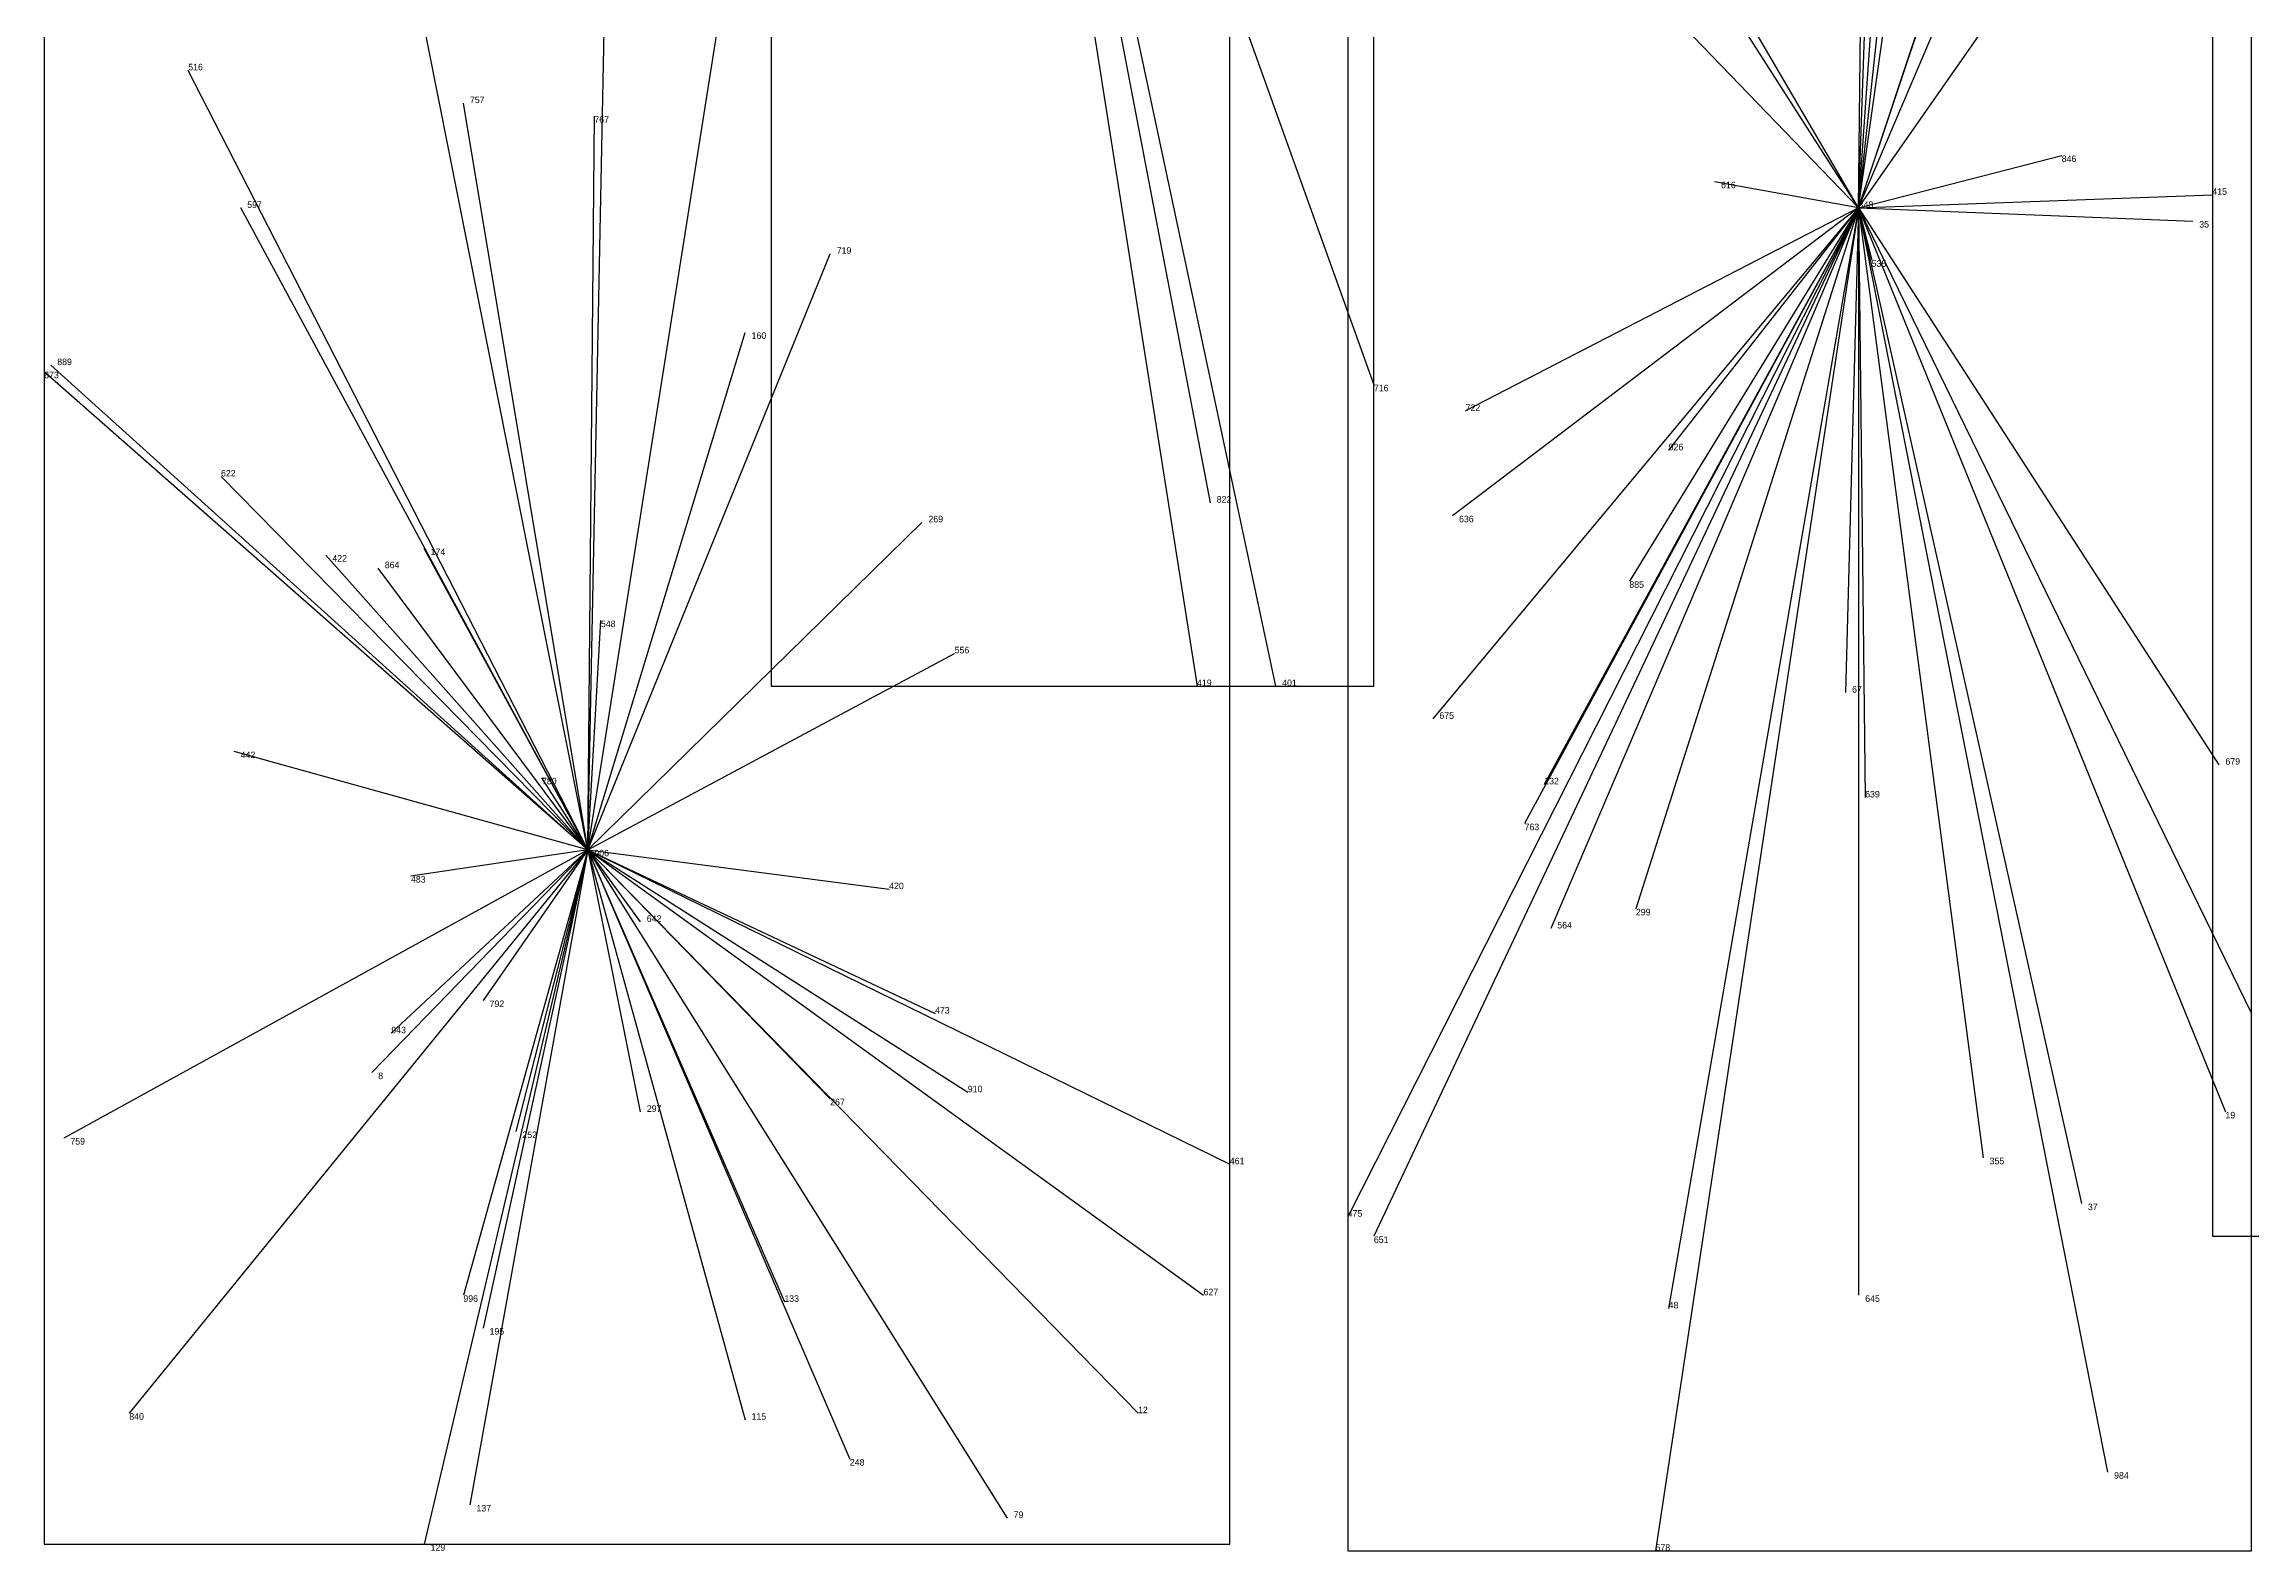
# Model space of a CAD drawing. Extents: x 0 to 1, y 0 to 1.
# Drawn here: x 0.001 to 0.338, y 0.001 to 0.231 of the extents above; entities that cross this region are included whole.
import ezdxf

# ---------------------------------------------------------------- set-up
doc = ezdxf.new("R2010")
doc.units = 0
for name, color, linetype in [('CLIENTS', 7, 'Continuous'), ('FACILITIES', 7, 'Continuous'), ('FACILITIES_LINES', 7, 'Continuous'), ('MIN_MAX_BOXES', 7, 'Continuous'), ('NORMALS', 7, 'Continuous'), ('SOURCE_POINTS', 7, 'Continuous'), ('TEXT', 7, 'Continuous')]:
    doc.layers.add(name, color=color, linetype=linetype)

# ---------------------------------------------------------------- blocks, each defined once
blk = doc.blocks.new('POINT_DISPLAY')
blk.add_line((0, 0), (0, 0))

msp = doc.modelspace()

# ---------------------------------------------------------------- linework, layer by layer
at = {"layer": 'FACILITIES_LINES'}
for p, q in [((0.278, 0.206), (0.296, 0.375)), ((0.278, 0.206), (0.299, 0.356)), ((0.278, 0.206), (0.283, 0.354)), ((0.278, 0.206), (0.326, 0.351)), ((0.143, 0.349), (0.177, 0.133)), ((0.143, 0.349), (0.189, 0.133)), ((0.143, 0.349), (0.204, 0.179)), ((0.143, 0.349), (0.179, 0.161)), ((0.278, 0.206), (0.326, 0.319)), ((0.278, 0.206), (0.311, 0.305)), ((0.278, 0.206), (0.279, 0.298)), ((0.278, 0.206), (0.233, 0.283)), ((0.278, 0.206), (0.283, 0.279)), ((0.278, 0.206), (0.237, 0.27)), ((0.084, 0.108), (0.087, 0.258)), ((0.084, 0.108), (0.056, 0.249)), ((0.278, 0.206), (0.308, 0.249)), ((0.084, 0.108), (0.105, 0.241)), ((0.278, 0.206), (0.25, 0.235)), ((0.084, 0.108), (0.023, 0.227)), ((0.084, 0.108), (0.065, 0.222)), ((0.084, 0.108), (0.085, 0.22)), ((0.278, 0.206), (0.309, 0.214)), ((0.278, 0.206), (0.256, 0.21)), ((0.084, 0.108), (0.031, 0.206)), ((0.278, 0.206), (0.2, 0.052)), ((0.278, 0.206), (0.204, 0.049)), ((0.278, 0.206), (0.213, 0.128)), ((0.278, 0.206), (0.216, 0.159)), ((0.278, 0.206), (0.218, 0.175)), ((0.278, 0.206), (0.227, 0.112)), ((0.278, 0.206), (0.23, 0.118)), ((0.278, 0.206), (0.231, 0.096)), ((0.278, 0.206), (0.243, 0.149)), ((0.278, 0.206), (0.244, 0.099)), ((0.278, 0.206), (0.247, 0.001)), ((0.278, 0.206), (0.249, 0.038)), ((0.278, 0.206), (0.249, 0.169)), ((0.278, 0.206), (0.276, 0.132)), ((0.278, 0.206), (0.332, 0.208)), ((0.278, 0.206), (0.334, 0.068)), ((0.278, 0.206), (0.329, 0.204)), ((0.278, 0.206), (0.312, 0.054)), ((0.278, 0.206), (0.297, 0.061)), ((0.278, 0.206), (0.28, 0.198)), ((0.278, 0.206), (0.279, 0.116)), ((0.278, 0.206), (0.278, 0.04)), ((0.278, 0.206), (0.333, 0.121)), ((0.278, 0.206), (0.338, 0.083)), ((0.278, 0.206), (0.316, 0.013)), ((0.084, 0.108), (0.121, 0.199)), ((0.084, 0.108), (0.108, 0.187)), ((0.084, 0.108), (0.002, 0.182)), ((0.084, 0.108), (0.001, 0.181)), ((0.084, 0.108), (0.028, 0.165)), ((0.084, 0.108), (0.135, 0.158)), ((0.084, 0.108), (0.044, 0.153)), ((0.084, 0.108), (0.059, 0.154)), ((0.084, 0.108), (0.052, 0.151)), ((0.084, 0.108), (0.086, 0.143)), ((0.084, 0.108), (0.14, 0.138)), ((0.084, 0.108), (0.03, 0.123)), ((0.084, 0.108), (0.077, 0.119)), ((0.084, 0.108), (0.004, 0.064)), ((0.084, 0.108), (0.014, 0.022)), ((0.084, 0.108), (0.051, 0.074)), ((0.084, 0.108), (0.054, 0.08)), ((0.084, 0.108), (0.057, 0.104)), ((0.084, 0.108), (0.059, 0.002)), ((0.084, 0.108), (0.065, 0.04)), ((0.084, 0.108), (0.066, 0.008)), ((0.084, 0.108), (0.068, 0.035)), ((0.084, 0.108), (0.068, 0.085)), ((0.084, 0.108), (0.073, 0.065)), ((0.084, 0.108), (0.168, 0.022)), ((0.084, 0.108), (0.148, 0.006)), ((0.084, 0.108), (0.108, 0.021)), ((0.084, 0.108), (0.124, 0.015)), ((0.084, 0.108), (0.114, 0.039)), ((0.084, 0.108), (0.121, 0.07)), ((0.084, 0.108), (0.13, 0.102)), ((0.084, 0.108), (0.182, 0.06)), ((0.084, 0.108), (0.137, 0.083)), ((0.084, 0.108), (0.178, 0.04)), ((0.084, 0.108), (0.092, 0.068)), ((0.084, 0.108), (0.092, 0.097)), ((0.084, 0.108), (0.142, 0.071))]:
    msp.add_line(p, q, dxfattribs=at)
at = {"layer": 'MIN_MAX_BOXES'}
for p, q in [((0.112, 0.585), (0.112, 0.133)), ((0.112, 0.585), (0.112, 0.133)), ((0.204, 0.133), (0.204, 0.585)), ((0.204, 0.133), (0.204, 0.585)), ((0.332, 0.4), (0.332, 0.049)), ((0.332, 0.4), (0.332, 0.049)), ((0.2, 0.375), (0.2, 0.001)), ((0.2, 0.375), (0.2, 0.001)), ((0.338, 0.001), (0.338, 0.375)), ((0.338, 0.001), (0.338, 0.375)), ((0.001, 0.258), (0.001, 0.002)), ((0.001, 0.258), (0.001, 0.002)), ((0.182, 0.002), (0.182, 0.258)), ((0.182, 0.002), (0.182, 0.258)), ((0.112, 0.133), (0.204, 0.133)), ((0.112, 0.133), (0.204, 0.133)), ((0.112, 0.133), (0.112, 0.133)), ((0.204, 0.133), (0.204, 0.133)), ((0.332, 0.049), (0.446, 0.049)), ((0.332, 0.049), (0.446, 0.049)), ((0.332, 0.049), (0.332, 0.049)), ((0.001, 0.002), (0.182, 0.002)), ((0.001, 0.002), (0.182, 0.002)), ((0.001, 0.002), (0.001, 0.002)), ((0.182, 0.002), (0.182, 0.002)), ((0.2, 0.001), (0.338, 0.001)), ((0.2, 0.001), (0.338, 0.001)), ((0.2, 0.001), (0.2, 0.001)), ((0.338, 0.001), (0.338, 0.001))]:
    msp.add_line(p, q, dxfattribs=at)
at = {"layer": 'NORMALS'}
for p, q in [((0.023, 0.227), (0.023, 0.227)), ((0.065, 0.222), (0.065, 0.222)), ((0.085, 0.22), (0.085, 0.22)), ((0.309, 0.214), (0.309, 0.214)), ((0.256, 0.21), (0.256, 0.21)), ((0.031, 0.206), (0.031, 0.206)), ((0.278, 0.206), (0.278, 0.206)), ((0.332, 0.208), (0.332, 0.208)), ((0.329, 0.204), (0.329, 0.204)), ((0.121, 0.199), (0.121, 0.199)), ((0.28, 0.198), (0.28, 0.198)), ((0.108, 0.187), (0.108, 0.187)), ((0.002, 0.182), (0.002, 0.182)), ((0.001, 0.181), (0.001, 0.181)), ((0.204, 0.179), (0.204, 0.179)), ((0.218, 0.175), (0.218, 0.175)), ((0.249, 0.169), (0.249, 0.169)), ((0.028, 0.165), (0.028, 0.165)), ((0.179, 0.161), (0.179, 0.161)), ((0.216, 0.159), (0.216, 0.159)), ((0.135, 0.158), (0.135, 0.158)), ((0.044, 0.153), (0.044, 0.153)), ((0.059, 0.154), (0.059, 0.154)), ((0.052, 0.151), (0.052, 0.151)), ((0.243, 0.149), (0.243, 0.149)), ((0.086, 0.143), (0.086, 0.143)), ((0.14, 0.138), (0.14, 0.138)), ((0.177, 0.133), (0.177, 0.133)), ((0.189, 0.133), (0.189, 0.133)), ((0.276, 0.132), (0.276, 0.132)), ((0.213, 0.128), (0.213, 0.128)), ((0.03, 0.123), (0.03, 0.123)), ((0.077, 0.119), (0.077, 0.119)), ((0.23, 0.118), (0.23, 0.118)), ((0.333, 0.121), (0.333, 0.121)), ((0.279, 0.116), (0.279, 0.116)), ((0.227, 0.112), (0.227, 0.112)), ((0.084, 0.108), (0.084, 0.108)), ((0.057, 0.104), (0.057, 0.104)), ((0.13, 0.102), (0.13, 0.102)), ((0.244, 0.099), (0.244, 0.099)), ((0.092, 0.097), (0.092, 0.097)), ((0.231, 0.096), (0.231, 0.096)), ((0.068, 0.085), (0.068, 0.085)), ((0.137, 0.083), (0.137, 0.083)), ((0.338, 0.083), (0.338, 0.083)), ((0.054, 0.08), (0.054, 0.08)), ((0.051, 0.074), (0.051, 0.074)), ((0.142, 0.071), (0.142, 0.071)), ((0.092, 0.068), (0.092, 0.068)), ((0.121, 0.07), (0.121, 0.07)), ((0.334, 0.068), (0.334, 0.068)), ((0.073, 0.065), (0.073, 0.065)), ((0.004, 0.064), (0.004, 0.064)), ((0.297, 0.061), (0.297, 0.061)), ((0.182, 0.06), (0.182, 0.06)), ((0.312, 0.054), (0.312, 0.054)), ((0.2, 0.052), (0.2, 0.052)), ((0.204, 0.049), (0.204, 0.049)), ((0.065, 0.04), (0.065, 0.04)), ((0.114, 0.039), (0.114, 0.039)), ((0.178, 0.04), (0.178, 0.04)), ((0.249, 0.038), (0.249, 0.038)), ((0.278, 0.04), (0.278, 0.04)), ((0.068, 0.035), (0.068, 0.035)), ((0.014, 0.022), (0.014, 0.022)), ((0.108, 0.021), (0.108, 0.021)), ((0.168, 0.022), (0.168, 0.022)), ((0.124, 0.015), (0.124, 0.015)), ((0.316, 0.013), (0.316, 0.013)), ((0.066, 0.008), (0.066, 0.008)), ((0.148, 0.006), (0.148, 0.006)), ((0.059, 0.002), (0.059, 0.002)), ((0.247, 0.001), (0.247, 0.001))]:
    msp.add_line(p, q, dxfattribs=at)

# ---------------------------------------------------------------- block references
at = {"layer": 'CLIENTS'}
for p in [(0.023, 0.227), (0.065, 0.222), (0.085, 0.22), (0.309, 0.214), (0.256, 0.21), (0.031, 0.206), (0.332, 0.208), (0.329, 0.204), (0.121, 0.199), (0.28, 0.198), (0.108, 0.187), (0.002, 0.182), (0.001, 0.181), (0.204, 0.179), (0.218, 0.175), (0.249, 0.169), (0.028, 0.165), (0.179, 0.161), (0.216, 0.159), (0.135, 0.158), (0.044, 0.153), (0.059, 0.154), (0.052, 0.151), (0.243, 0.149), (0.086, 0.143), (0.14, 0.138), (0.177, 0.133), (0.189, 0.133), (0.276, 0.132), (0.213, 0.128), (0.03, 0.123), (0.077, 0.119), (0.23, 0.118), (0.333, 0.121), (0.279, 0.116), (0.227, 0.112), (0.057, 0.104), (0.13, 0.102), (0.244, 0.099), (0.092, 0.097), (0.231, 0.096), (0.068, 0.085), (0.137, 0.083), (0.338, 0.083), (0.054, 0.08), (0.051, 0.074), (0.142, 0.071), (0.092, 0.068), (0.121, 0.07), (0.334, 0.068), (0.073, 0.065), (0.004, 0.064), (0.297, 0.061), (0.182, 0.06), (0.312, 0.054), (0.2, 0.052), (0.204, 0.049), (0.065, 0.04), (0.114, 0.039), (0.178, 0.04), (0.249, 0.038), (0.278, 0.04), (0.068, 0.035), (0.014, 0.022), (0.108, 0.021), (0.168, 0.022), (0.124, 0.015), (0.316, 0.013), (0.066, 0.008), (0.148, 0.006), (0.059, 0.002), (0.247, 0.001)]:
    msp.add_blockref('POINT_DISPLAY', p, dxfattribs=at)
at = {"layer": 'FACILITIES'}
for p in [(0.278, 0.206), (0.084, 0.108)]:
    msp.add_blockref('POINT_DISPLAY', p, dxfattribs=at)
at = {"layer": 'SOURCE_POINTS'}
for p in [(0.023, 0.227), (0.065, 0.222), (0.085, 0.22), (0.309, 0.214), (0.256, 0.21), (0.031, 0.206), (0.278, 0.206), (0.332, 0.208), (0.329, 0.204), (0.121, 0.199), (0.28, 0.198), (0.108, 0.187), (0.002, 0.182), (0.001, 0.181), (0.204, 0.179), (0.218, 0.175), (0.249, 0.169), (0.028, 0.165), (0.179, 0.161), (0.216, 0.159), (0.135, 0.158), (0.044, 0.153), (0.059, 0.154), (0.052, 0.151), (0.243, 0.149), (0.086, 0.143), (0.14, 0.138), (0.177, 0.133), (0.189, 0.133), (0.276, 0.132), (0.213, 0.128), (0.03, 0.123), (0.077, 0.119), (0.23, 0.118), (0.333, 0.121), (0.279, 0.116), (0.227, 0.112), (0.084, 0.108), (0.057, 0.104), (0.13, 0.102), (0.244, 0.099), (0.092, 0.097), (0.231, 0.096), (0.068, 0.085), (0.137, 0.083), (0.338, 0.083), (0.054, 0.08), (0.051, 0.074), (0.142, 0.071), (0.092, 0.068), (0.121, 0.07), (0.334, 0.068), (0.073, 0.065), (0.004, 0.064), (0.297, 0.061), (0.182, 0.06), (0.312, 0.054), (0.2, 0.052), (0.204, 0.049), (0.065, 0.04), (0.114, 0.039), (0.178, 0.04), (0.249, 0.038), (0.278, 0.04), (0.068, 0.035), (0.014, 0.022), (0.108, 0.021), (0.168, 0.022), (0.124, 0.015), (0.316, 0.013), (0.066, 0.008), (0.148, 0.006), (0.059, 0.002), (0.247, 0.001)]:
    msp.add_blockref('POINT_DISPLAY', p, dxfattribs=at)

# ---------------------------------------------------------------- texts
at = {"layer": 'TEXT'}
for s, p in [('516', (0.023, 0.227)), ('757', (0.066, 0.222)), ('767', (0.085, 0.219)), ('846', (0.309, 0.213)), ('616', (0.257, 0.209)), ('415', (0.332, 0.208)), ('597', (0.032, 0.206)), ('348', (0.278, 0.206)), ('35', (0.33, 0.203)), ('719', (0.122, 0.199)), ('535', (0.28, 0.197)), ('160', (0.109, 0.186)), ('889', (0.003, 0.182)), ('873', (0.001, 0.18)), ('716', (0.204, 0.178)), ('722', (0.218, 0.175)), ('926', (0.249, 0.169)), ('622', (0.028, 0.165)), ('822', (0.18, 0.161)), ('269', (0.136, 0.158)), ('636', (0.217, 0.158)), ('422', (0.045, 0.152)), ('864', (0.053, 0.151)), ('174', (0.06, 0.153)), ('885', (0.243, 0.148)), ('548', (0.086, 0.142)), ('556', (0.14, 0.138)), ('419', (0.177, 0.133)), ('401', (0.19, 0.133)), ('67', (0.277, 0.132)), ('675', (0.214, 0.128)), ('442', (0.031, 0.122)), ('679', (0.334, 0.121)), ('780', (0.077, 0.118)), ('132', (0.23, 0.118)), ('639', (0.279, 0.116)), ('763', (0.227, 0.111)), ('906', (0.085, 0.107)), ('483', (0.057, 0.103)), ('420', (0.13, 0.102)), ('642', (0.093, 0.097)), ('299', (0.244, 0.098)), ('564', (0.232, 0.096)), ('792', (0.069, 0.084)), ('943', (0.054, 0.08)), ('473', (0.137, 0.083)), ('8', (0.052, 0.073)), ('910', (0.142, 0.071)), ('297', (0.093, 0.068)), ('267', (0.121, 0.069)), ('19', (0.334, 0.067)), ('252', (0.074, 0.064)), ('759', (0.005, 0.063)), ('461', (0.182, 0.06)), ('355', (0.298, 0.06)), ('37', (0.313, 0.053)), ('475', (0.2, 0.052)), ('651', (0.204, 0.048)), ('627', (0.178, 0.04)), ('996', (0.065, 0.039)), ('133', (0.114, 0.039)), ('48', (0.249, 0.038)), ('645', (0.279, 0.039)), ('195', (0.069, 0.034)), ('840', (0.014, 0.021)), ('115', (0.109, 0.021)), ('12', (0.168, 0.022)), ('248', (0.124, 0.014)), ('984', (0.317, 0.012)), ('137', (0.067, 0.007)), ('79', (0.149, 0.006)), ('129', (0.06, 0.001)), ('578', (0.247, 0.001))]:
    msp.add_text(s, height=0.001, dxfattribs=at).set_placement(p)

doc.saveas('drawing.dxf')
